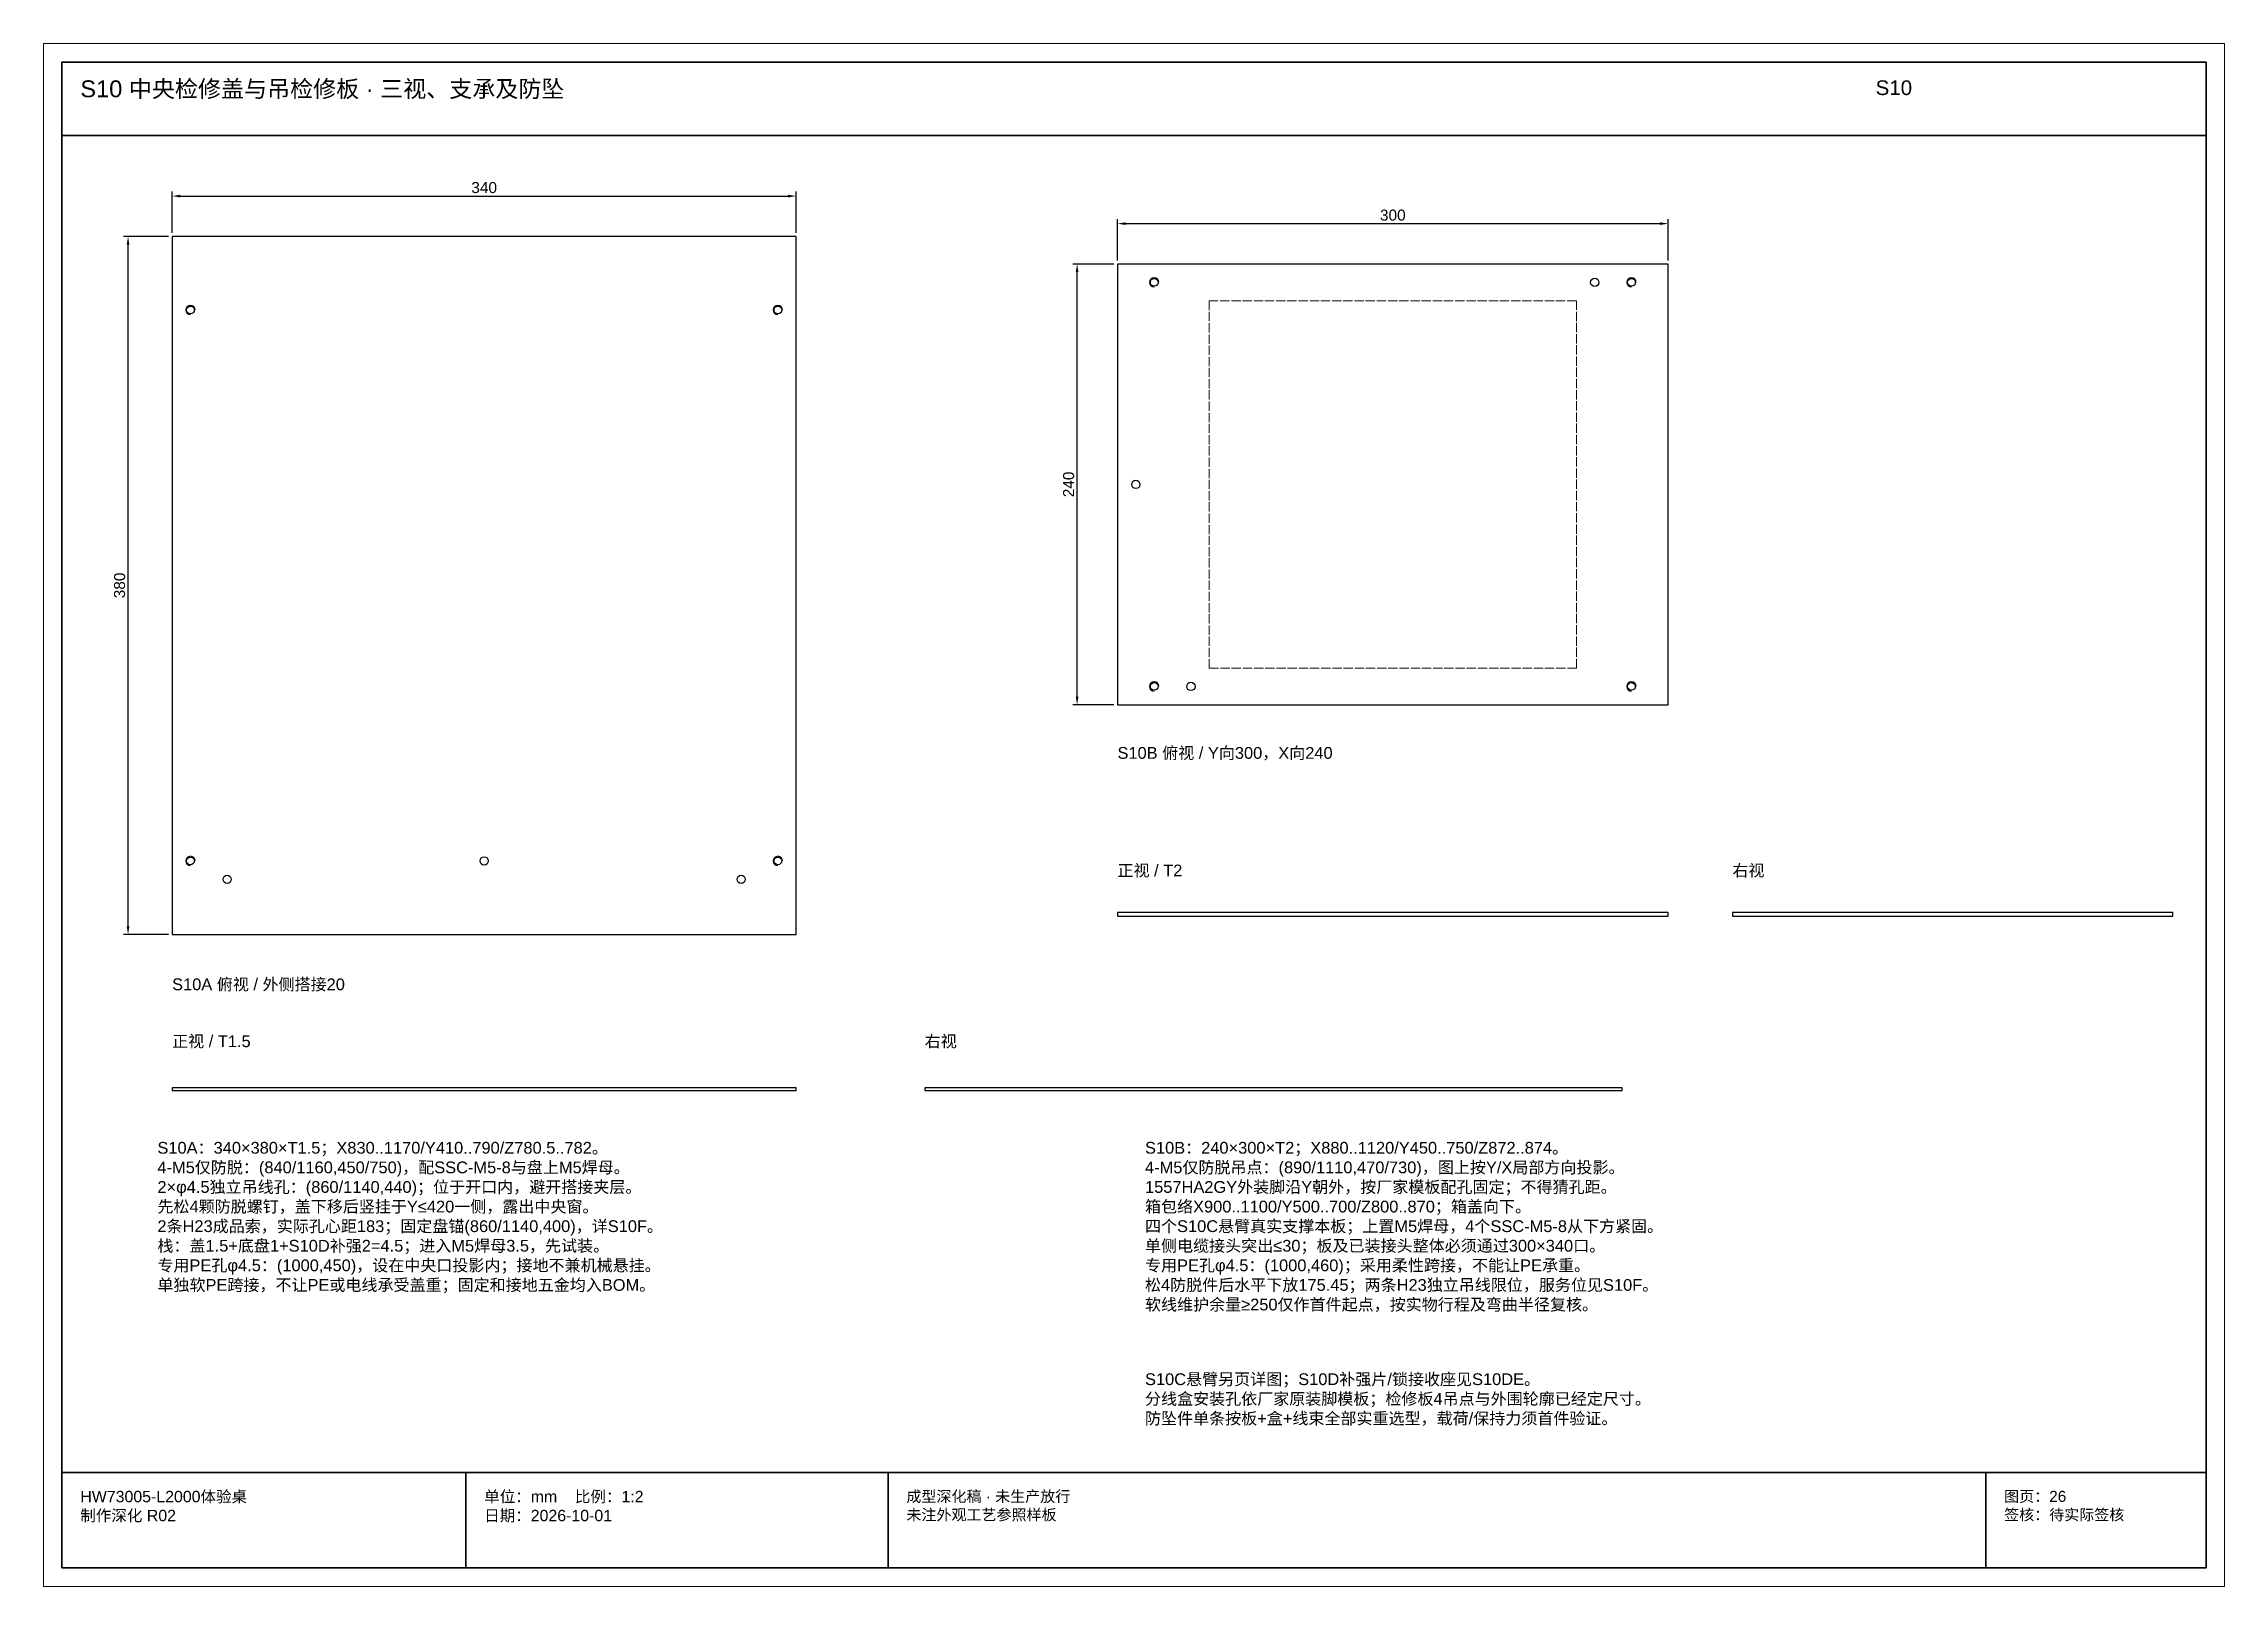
# Paper-space layout 'S10' of a CAD drawing. Header units: millimetres. Extents: x 0 to 594, y 0 to 420.
# The model-space entities are those that its viewports show. They can reach past a viewport. Long polylines and large blocks are cut down to what shows.
import ezdxf

# ---------------------------------------------------------------- set-up
doc = ezdxf.new("R2010")
doc.units = ezdxf.units.MM
doc.linetypes.add('DASHED', pattern=[1.524, 1.27, -0.254])
for name, color, linetype, lineweight in [('DIM', 7, 'Continuous', 13), ('FRAME', 7, 'Continuous', 35), ('HIDDEN', 8, 'DASHED', 13), ('NOTE', 7, 'Continuous', 18), ('OUTLINE', 7, 'Continuous', 25)]:
    doc.layers.add(name, color=color, linetype=linetype, lineweight=lineweight)
doc.styles.add('CN', font='Arial Unicode.ttf')
doc.dimstyles.new('D2', dxfattribs={"dimtxt": 6, "dimasz": 4.4, "dimexe": 2.4, "dimexo": 2, "dimgap": 1.6, "dimtad": 1, "dimdsep": 46, "dimtxsty": 'CN', "dimcen": 2.5, "dimclrd": 7, "dimclre": 7, "dimclrt": 7, "dimazin": 3, "dimtfac": 1, "dimtmove": 0, "dimatfit": 3})

msp = doc.modelspace()

# ---------------------------------------------------------------- linework, layer by layer
at = {"layer": 'FRAME'}
for p, q in [((300010, 790), (301178, 790)), ((300010, 62), (301178, 62)), ((300230, 10), (300230, 62)), ((300460, 10), (300460, 62)), ((301058, 10), (301058, 62))]:
    msp.add_line(p, q, dxfattribs=at)
msp.add_lwpolyline([(300010, 10), (301178, 10), (301178, 830), (300010, 830)], close=True, dxfattribs=at)
at = {"layer": 'HIDDEN'}
msp.add_lwpolyline([(300635, 500), (300835, 500), (300835, 700), (300635, 700)], close=True, dxfattribs=at)
at = {"layer": 'OUTLINE'}
for points in [[(300070, 355), (300410, 355), (300410, 735), (300070, 735)], [(300585, 480), (300885, 480), (300885, 720), (300585, 720)], [(300585, 365), (300885, 365), (300885, 367), (300585, 367)], [(300920, 365), (301160, 365), (301160, 367), (300920, 367)], [(300070, 270), (300410, 270), (300410, 271.5), (300070, 271.5)], [(300480, 270), (300860, 270), (300860, 271.5), (300480, 271.5)]]:
    msp.add_lwpolyline(points, close=True, dxfattribs=at)
for centre, radius in [((300605, 710), 2.1), ((300845, 710), 2.25), ((300865, 710), 2.1), ((300080, 695), 2.1), ((300400, 695), 2.1), ((300595, 600), 2.25), ((300605, 490), 2.1), ((300625, 490), 2.25), ((300865, 490), 2.1), ((300080, 395), 2.1), ((300240, 395), 2.25), ((300400, 395), 2.1), ((300100, 385), 2.25), ((300380, 385), 2.25)]:
    msp.add_circle(centre, radius, dxfattribs=at)
for centre in [(300605, 710), (300865, 710), (300080, 695), (300400, 695), (300605, 490), (300865, 490), (300080, 395), (300400, 395)]:
    msp.add_arc(centre, 2.5, 0, 270, dxfattribs=at)

# ---------------------------------------------------------------- texts
at = {"layer": 'NOTE', "attachment_point": 1, "style": 'CN'}
for s, insert, char_height, width in [('S10 中央检修盖与吊检修板 · 三视、支承及防坠', (300020, 820), 9.2, 968), ('S10', (300998, 820), 8, 180), ('S10B 俯视 / Y向300，X向240', (300585, 457), 6.4, 420), ('正视 / T2', (300585, 393), 6.4, 260), ('右视', (300920, 393), 6.4, 220), ('S10A 俯视 / 外侧搭接20', (300070, 331), 6.4, 360), ('正视 / T1.5', (300070, 300), 6.4, 300), ('右视', (300480, 300), 6.4, 300), ('S10A：340×380×T1.5；X830..1170/Y410..790/Z780.5..782。\\P4-M5仅防脱：(840/1160,450/750)，配SSC-M5-8与盘上M5焊母。\\P2×φ4.5独立吊线孔：(860/1140,440)；位于开口内，避开搭接夹层。\\P先松4颗防脱螺钉，盖下移后竖挂于Y≤420一侧，露出中央窗。\\P2条H23成品索，实际孔心距183；固定盘锚(860/1140,400)，详S10F。\\P栈：盖1.5+底盘1+S10D补强2=4.5；进入M5焊母3.5，先试装。\\P专用PE孔φ4.5：(1000,450)，设在中央口投影内；接地不兼机械悬挂。\\P单独软PE跨接，不让PE或电线承受盖重；固定和接地五金均入BOM。', (300062, 242), 6.4, 514), ('S10B：240×300×T2；X880..1120/Y450..750/Z872..874。\\P4-M5仅防脱吊点：(890/1110,470/730)，图上按Y/X局部方向投影。\\P1557HA2GY外装脚沿Y朝外，按厂家模板配孔固定；不得猜孔距。\\P箱包络X900..1100/Y500..700/Z800..870；箱盖向下。\\P四个S10C悬臂真实支撑本板；上置M5焊母，4个SSC-M5-8从下方紧固。\\P单侧电缆接头突出≤30；板及已装接头整体必须通过300×340口。\\P专用PE孔φ4.5：(1000,460)；采用柔性跨接，不能让PE承重。\\P松4防脱件后水平下放175.45；两条H23独立吊线限位，服务位见S10F。\\P软线维护余量≥250仅作首件起点，按实物行程及弯曲半径复核。', (300600, 242), 6.4, 556), ('S10C悬臂另页详图；S10D补强片/锁接收座见S10DE。\\P分线盒安装孔依厂家原装脚模板；检修板4吊点与外围轮廓已经定尺寸。\\P防坠件单条按板+盒+线束全部实重选型，载荷/保持力须首件验证。', (300600, 116), 6.4, 556), ('HW73005-L2000体验桌\\P制作深化 R02', (300020, 52), 6.2, 200), ('单位：mm    比例：1:2\\P日期：2026-10-01', (300240, 52), 6.2, 210), ('成型深化稿 · 未生产放行\\P未注外观工艺参照样板', (300470, 52), 6, 578), ('图页：26\\P签核：待实际签核', (301068, 52), 6, 110)]:
    msp.add_mtext(s, dxfattribs=dict(at, insert=insert, char_height=char_height, width=width))

# ---------------------------------------------------------------- dimensions: what is measured, and where the dimension line sits
at = {"layer": 'DIM'}
for base, p1, p2 in [((300070, 757), (300070, 735), (300410, 735)), ((300585, 742), (300585, 720), (300885, 720))]:
    msp.add_linear_dim(base=base, p1=p1, p2=p2, dimstyle='D2', dxfattribs=at).render()
for base, p1, p2 in [((300046, 355), (300070, 355), (300070, 735)), ((300563, 480), (300585, 480), (300585, 720))]:
    msp.add_linear_dim(base=base, p1=p1, p2=p2, angle=90, dimstyle='D2', dxfattribs=at).render()

psp = doc.layouts.new('S10')

# ---------------------------------------------------------------- viewports
at = {"layer": 'Defpoints'}
psp.add_viewport(center=(297, 210), size=(594, 420), view_center_point=(300594, 420), view_height=840, dxfattribs=at)

doc.saveas('drawing.dxf')
